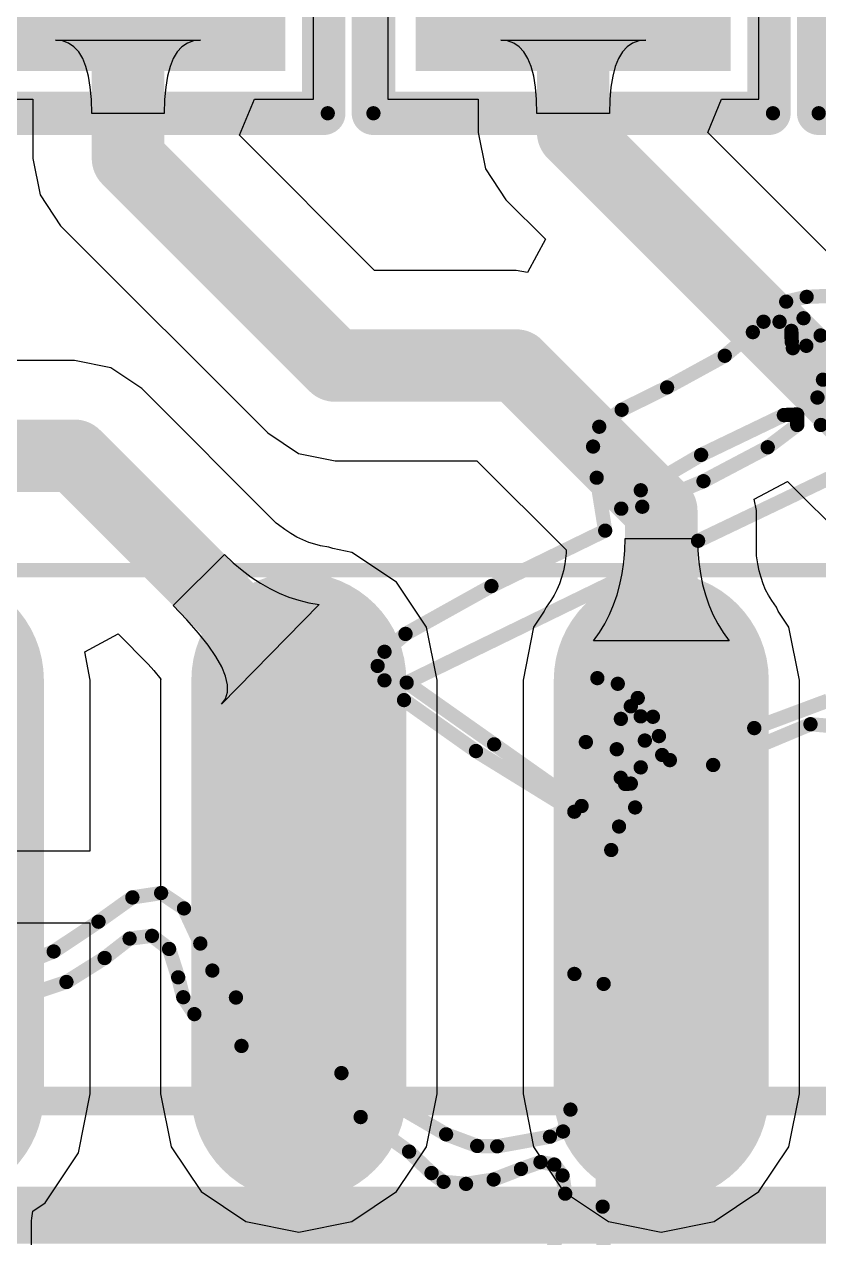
# Model space of a CAD drawing. Header units: inches. Extents: x 1.37 to 4.6, y 1.74 to 5.29.
# Drawn here: x 2.5097 to 2.6193, y 2.9921 to 3.1595 of the extents above; entities that cross this region are included whole.
import ezdxf

# ---------------------------------------------------------------- set-up
doc = ezdxf.new("R2010")
doc.units = ezdxf.units.IN
doc.header["$MEASUREMENT"] = 0
for name, color, linetype in [('BottomOverlay', 54, 'Continuous'), ('Mechanical13', 56, 'Continuous'), ('Mechanical15', 56, 'Continuous'), ('TopLayer', 1, 'Continuous'), ('TopOverlay', 2, 'Continuous'), ('TopPaste', 8, 'Continuous'), ('TopSolder', 216, 'Continuous')]:
    doc.layers.add(name, color=color, linetype=linetype)

# ---------------------------------------------------------------- blocks, each defined once
blk = doc.blocks.new('SOP_16_18')
at = {"layer": 'TopLayer'}
h = blk.add_hatch(color=1, dxfattribs=at)
edge = h.paths.add_edge_path()
edge.add_arc((-0.07776, -0.075), 0.01083, 270, 450)
edge.add_line((-0.07776, -0.06417), (-0.13484, -0.06417))
edge.add_arc((-0.13484, -0.075), 0.01083, 90, 270)
edge.add_line((-0.13484, -0.08583), (-0.07776, -0.08583))
h = blk.add_hatch(color=1, dxfattribs=at)
edge = h.paths.add_edge_path()
edge.add_arc((-0.07776, -0.125), 0.01083, 270, 450)
edge.add_line((-0.07776, -0.11417), (-0.13484, -0.11417))
edge.add_arc((-0.13484, -0.125), 0.01083, 90, 270)
edge.add_line((-0.13484, -0.13583), (-0.07776, -0.13583))
at = {"layer": 'TopPaste'}
h = blk.add_hatch(color=8, dxfattribs=at)
edge = h.paths.add_edge_path()
edge.add_arc((-0.07776, -0.075), 0.01083, 270, 450)
edge.add_line((-0.07776, -0.06417), (-0.13484, -0.06417))
edge.add_arc((-0.13484, -0.075), 0.01083, 90, 270)
edge.add_line((-0.13484, -0.08583), (-0.07776, -0.08583))
h = blk.add_hatch(color=8, dxfattribs=at)
edge = h.paths.add_edge_path()
edge.add_arc((-0.07776, -0.125), 0.01083, 270, 450)
edge.add_line((-0.07776, -0.11417), (-0.13484, -0.11417))
edge.add_arc((-0.13484, -0.125), 0.01083, 90, 270)
edge.add_line((-0.13484, -0.13583), (-0.07776, -0.13583))
at = {"layer": 'TopSolder'}
h = blk.add_hatch(color=216, dxfattribs=at)
edge = h.paths.add_edge_path()
edge.add_arc((-0.07776, -0.075), 0.01483, 270, 450)
edge.add_line((-0.07776, -0.06017), (-0.13484, -0.06017))
edge.add_arc((-0.13484, -0.075), 0.01483, 90, 270)
edge.add_line((-0.13484, -0.08983), (-0.07776, -0.08983))
h = blk.add_hatch(color=216, dxfattribs=at)
edge = h.paths.add_edge_path()
edge.add_arc((-0.07776, -0.125), 0.01483, 270, 450)
edge.add_line((-0.07776, -0.11017), (-0.13484, -0.11017))
edge.add_arc((-0.13484, -0.125), 0.01483, 90, 270)
edge.add_line((-0.13484, -0.13983), (-0.07776, -0.13983))
h = blk.add_hatch(color=216, dxfattribs=at)
edge = h.paths.add_edge_path()
edge.add_arc((-0.07776, -0.175), 0.01483, 270, 450)
edge.add_line((-0.07776, -0.16017), (-0.13484, -0.16017))
edge.add_arc((-0.13484, -0.175), 0.01483, 90, 270)
edge.add_line((-0.13484, -0.18983), (-0.07776, -0.18983))
at = {"layer": 'Mechanical13', "const_width": 0.00394}
blk.add_lwpolyline([(-0.07677, -0.19488), (-0.07677, 0.19488)], dxfattribs=at)
at = {"layer": 'Mechanical15', "const_width": 0.00197}
blk.add_lwpolyline([(-0.15, -0.20472), (-0.15, 0.20472)], dxfattribs=at)
at = {"layer": 'TopOverlay', "const_width": 0.00787}
blk.add_lwpolyline([(-0.06102, -0.19488), (-0.06102, 0.19488)], dxfattribs=at)
blk = doc.blocks.new('_________0603_57')
at = {"layer": 'TopLayer'}
for points in [[(-0.03937, -0.01772), (-0.03937, 0.01772), (-0.01772, 0.01772), (-0.01772, -0.01772)], [(0.01772, -0.01772), (0.01772, 0.01772), (0.03937, 0.01772), (0.03937, -0.01772)]]:
    blk.add_hatch(color=1, dxfattribs=at).paths.add_polyline_path(points)
at = {"layer": 'TopPaste'}
for points in [[(-0.03937, -0.01772), (-0.03937, 0.01772), (-0.01772, 0.01772), (-0.01772, -0.01772)], [(0.01772, -0.01772), (0.01772, 0.01772), (0.03937, 0.01772), (0.03937, -0.01772)]]:
    blk.add_hatch(color=8, dxfattribs=at).paths.add_polyline_path(points)
at = {"layer": 'TopSolder'}
for points in [[(-0.04337, -0.02172), (-0.04337, 0.02172), (-0.01372, 0.02172), (-0.01372, -0.02172)], [(0.01372, -0.02172), (0.01372, 0.02172), (0.04337, 0.02172), (0.04337, -0.02172)]]:
    blk.add_hatch(color=216, dxfattribs=at).paths.add_polyline_path(points)
at = {"layer": 'Mechanical13', "const_width": 0.00394}
for points in [[(-0.0315, 0.01772), (-0.0315, -0.01772)], [(-0.0315, 0.01772), (0.0315, 0.01772)], [(0.0315, 0.01772), (0.0315, -0.01772)], [(-0.0315, -0.01772), (0.0315, -0.01772)]]:
    blk.add_lwpolyline(points, dxfattribs=at)
at = {"layer": 'Mechanical13', "const_width": 0.00197}
for points in [[(-0.03248, 0.01772, 1), (-0.03051, 0.01772, 1)], [(-0.03248, 0.01772, 1), (-0.03051, 0.01772, 1)], [(0.03051, 0.01772, 1), (0.03248, 0.01772, 1)], [(0.03051, 0.01772, 1), (0.03248, 0.01772, 1)], [(-0.03248, -0.01772, 1), (-0.03051, -0.01772, 1)], [(-0.03248, -0.01772, 1), (-0.03051, -0.01772, 1)], [(0.03051, -0.01772, 1), (0.03248, -0.01772, 1)], [(0.03051, -0.01772, 1), (0.03248, -0.01772, 1)]]:
    blk.add_lwpolyline(points, format="xyb", close=True, dxfattribs=at)
at = {"layer": 'Mechanical15'}
for points, const_width in [([(-0.04921, 0.02756), (-0.04921, -0.02756)], 0.00197), ([(-0.04921, 0.02756), (0.04921, 0.02756)], 0.00197), ([(0.04921, 0.02756), (0.04921, -0.02756)], 0.00197), ([(0, 0.01772), (0, -0.01772)], 0.00394), ([(-0.01772, 0), (0.01772, 0)], 0.00394), ([(-0.04921, -0.02756), (0.04921, -0.02756)], 0.00197)]:
    blk.add_lwpolyline(points, dxfattribs=dict(at, const_width=const_width))
for points, const_width in [([(-0.0497, 0.02756, 1), (-0.04872, 0.02756, 1)], 0.000984), ([(-0.0497, 0.02756, 1), (-0.04872, 0.02756, 1)], 0.000984), ([(0.04872, 0.02756, 1), (0.0497, 0.02756, 1)], 0.000984), ([(0.04872, 0.02756, 1), (0.0497, 0.02756, 1)], 0.000984), ([(-0.00098, 0.01772, 1), (0.00098, 0.01772, 1)], 0.00197), ([(-0.0187, 0, 1), (-0.01673, 0, 1)], 0.00197), ([(0.01673, 0, 1), (0.0187, 0, 1)], 0.00197), ([(-0.00098, -0.01772, 1), (0.00098, -0.01772, 1)], 0.00197), ([(-0.0497, -0.02756, 1), (-0.04872, -0.02756, 1)], 0.000984), ([(-0.0497, -0.02756, 1), (-0.04872, -0.02756, 1)], 0.000984), ([(0.04872, -0.02756, 1), (0.0497, -0.02756, 1)], 0.000984), ([(0.04872, -0.02756, 1), (0.0497, -0.02756, 1)], 0.000984)]:
    blk.add_lwpolyline(points, format="xyb", close=True, dxfattribs=dict(at, const_width=const_width))
at = {"layer": 'TopOverlay', "const_width": 0.006}
for points in [[(-0.04921, 0.02756), (-0.04921, -0.027)], [(-0.04921, 0.02756), (0.049, 0.02756)], [(0.049, 0.02756), (0.049, -0.027)], [(-0.04921, -0.027), (0.049, -0.027)]]:
    blk.add_lwpolyline(points, dxfattribs=at)
at = {"layer": 'TopOverlay', "const_width": 0.003}
for points in [[(-0.05071, 0.02756, 1), (-0.04771, 0.02756, 1)], [(-0.05071, 0.02756, 1), (-0.04771, 0.02756, 1)], [(0.0475, 0.02756, 1), (0.0505, 0.02756, 1)], [(0.0475, 0.02756, 1), (0.0505, 0.02756, 1)], [(-0.05071, -0.027, 1), (-0.04771, -0.027, 1)], [(-0.05071, -0.027, 1), (-0.04771, -0.027, 1)], [(0.0475, -0.027, 1), (0.0505, -0.027, 1)], [(0.0475, -0.027, 1), (0.0505, -0.027, 1)]]:
    blk.add_lwpolyline(points, format="xyb", close=True, dxfattribs=at)
blk = doc.blocks.new('_________0603_59')
at = {"layer": 'TopLayer'}
for points in [[(-0.03937, -0.01772), (-0.03937, 0.01772), (-0.01772, 0.01772), (-0.01772, -0.01772)], [(0.01772, -0.01772), (0.01772, 0.01772), (0.03937, 0.01772), (0.03937, -0.01772)]]:
    blk.add_hatch(color=1, dxfattribs=at).paths.add_polyline_path(points)
at = {"layer": 'TopPaste'}
for points in [[(-0.03937, -0.01772), (-0.03937, 0.01772), (-0.01772, 0.01772), (-0.01772, -0.01772)], [(0.01772, -0.01772), (0.01772, 0.01772), (0.03937, 0.01772), (0.03937, -0.01772)]]:
    blk.add_hatch(color=8, dxfattribs=at).paths.add_polyline_path(points)
at = {"layer": 'TopSolder'}
for points in [[(-0.04337, -0.02172), (-0.04337, 0.02172), (-0.01372, 0.02172), (-0.01372, -0.02172)], [(0.01372, -0.02172), (0.01372, 0.02172), (0.04337, 0.02172), (0.04337, -0.02172)]]:
    blk.add_hatch(color=216, dxfattribs=at).paths.add_polyline_path(points)
at = {"layer": 'Mechanical13', "const_width": 0.00394}
for points in [[(-0.0315, 0.01772), (-0.0315, -0.01772)], [(-0.0315, 0.01772), (0.0315, 0.01772)], [(0.0315, 0.01772), (0.0315, -0.01772)], [(-0.0315, -0.01772), (0.0315, -0.01772)]]:
    blk.add_lwpolyline(points, dxfattribs=at)
at = {"layer": 'Mechanical13', "const_width": 0.00197}
for points in [[(-0.03248, 0.01772, 1), (-0.03051, 0.01772, 1)], [(-0.03248, 0.01772, 1), (-0.03051, 0.01772, 1)], [(0.03051, 0.01772, 1), (0.03248, 0.01772, 1)], [(0.03051, 0.01772, 1), (0.03248, 0.01772, 1)], [(-0.03248, -0.01772, 1), (-0.03051, -0.01772, 1)], [(-0.03248, -0.01772, 1), (-0.03051, -0.01772, 1)], [(0.03051, -0.01772, 1), (0.03248, -0.01772, 1)], [(0.03051, -0.01772, 1), (0.03248, -0.01772, 1)]]:
    blk.add_lwpolyline(points, format="xyb", close=True, dxfattribs=at)
at = {"layer": 'Mechanical15'}
for points, const_width in [([(-0.04921, 0.02756), (-0.04921, -0.02756)], 0.00197), ([(-0.04921, 0.02756), (0.04921, 0.02756)], 0.00197), ([(0.04921, 0.02756), (0.04921, -0.02756)], 0.00197), ([(0, 0.01772), (0, -0.01772)], 0.00394), ([(-0.01772, 0), (0.01772, 0)], 0.00394), ([(-0.04921, -0.02756), (0.04921, -0.02756)], 0.00197)]:
    blk.add_lwpolyline(points, dxfattribs=dict(at, const_width=const_width))
for points, const_width in [([(-0.0497, 0.02756, 1), (-0.04872, 0.02756, 1)], 0.000984), ([(-0.0497, 0.02756, 1), (-0.04872, 0.02756, 1)], 0.000984), ([(0.04872, 0.02756, 1), (0.0497, 0.02756, 1)], 0.000984), ([(0.04872, 0.02756, 1), (0.0497, 0.02756, 1)], 0.000984), ([(-0.00098, 0.01772, 1), (0.00098, 0.01772, 1)], 0.00197), ([(-0.0187, 0, 1), (-0.01673, 0, 1)], 0.00197), ([(0.01673, 0, 1), (0.0187, 0, 1)], 0.00197), ([(-0.00098, -0.01772, 1), (0.00098, -0.01772, 1)], 0.00197), ([(-0.0497, -0.02756, 1), (-0.04872, -0.02756, 1)], 0.000984), ([(-0.0497, -0.02756, 1), (-0.04872, -0.02756, 1)], 0.000984), ([(0.04872, -0.02756, 1), (0.0497, -0.02756, 1)], 0.000984), ([(0.04872, -0.02756, 1), (0.0497, -0.02756, 1)], 0.000984)]:
    blk.add_lwpolyline(points, format="xyb", close=True, dxfattribs=dict(at, const_width=const_width))
at = {"layer": 'TopOverlay', "const_width": 0.006}
for points in [[(-0.04921, 0.02756), (-0.04921, -0.027)], [(-0.04921, 0.02756), (0.049, 0.02756)], [(0.049, 0.02756), (0.049, -0.027)], [(-0.04921, -0.027), (0.049, -0.027)]]:
    blk.add_lwpolyline(points, dxfattribs=at)
at = {"layer": 'TopOverlay', "const_width": 0.003}
for points in [[(-0.05071, 0.02756, 1), (-0.04771, 0.02756, 1)], [(-0.05071, 0.02756, 1), (-0.04771, 0.02756, 1)], [(0.0475, 0.02756, 1), (0.0505, 0.02756, 1)], [(0.0475, 0.02756, 1), (0.0505, 0.02756, 1)], [(-0.05071, -0.027, 1), (-0.04771, -0.027, 1)], [(-0.05071, -0.027, 1), (-0.04771, -0.027, 1)], [(0.0475, -0.027, 1), (0.0505, -0.027, 1)], [(0.0475, -0.027, 1), (0.0505, -0.027, 1)]]:
    blk.add_lwpolyline(points, format="xyb", close=True, dxfattribs=at)
blk = doc.blocks.new('_________0603_61')
at = {"layer": 'TopLayer'}
for points in [[(-0.03937, -0.01772), (-0.03937, 0.01772), (-0.01772, 0.01772), (-0.01772, -0.01772)], [(0.01772, -0.01772), (0.01772, 0.01772), (0.03937, 0.01772), (0.03937, -0.01772)]]:
    blk.add_hatch(color=1, dxfattribs=at).paths.add_polyline_path(points)
at = {"layer": 'TopPaste'}
for points in [[(-0.03937, -0.01772), (-0.03937, 0.01772), (-0.01772, 0.01772), (-0.01772, -0.01772)], [(0.01772, -0.01772), (0.01772, 0.01772), (0.03937, 0.01772), (0.03937, -0.01772)]]:
    blk.add_hatch(color=8, dxfattribs=at).paths.add_polyline_path(points)
at = {"layer": 'TopSolder'}
for points in [[(-0.04337, -0.02172), (-0.04337, 0.02172), (-0.01372, 0.02172), (-0.01372, -0.02172)], [(0.01372, -0.02172), (0.01372, 0.02172), (0.04337, 0.02172), (0.04337, -0.02172)]]:
    blk.add_hatch(color=216, dxfattribs=at).paths.add_polyline_path(points)
at = {"layer": 'Mechanical13', "const_width": 0.00394}
for points in [[(-0.0315, 0.01772), (-0.0315, -0.01772)], [(-0.0315, 0.01772), (0.0315, 0.01772)], [(0.0315, 0.01772), (0.0315, -0.01772)], [(-0.0315, -0.01772), (0.0315, -0.01772)]]:
    blk.add_lwpolyline(points, dxfattribs=at)
at = {"layer": 'Mechanical13', "const_width": 0.00197}
for points in [[(-0.03248, 0.01772, 1), (-0.03051, 0.01772, 1)], [(-0.03248, 0.01772, 1), (-0.03051, 0.01772, 1)], [(0.03051, 0.01772, 1), (0.03248, 0.01772, 1)], [(0.03051, 0.01772, 1), (0.03248, 0.01772, 1)], [(-0.03248, -0.01772, 1), (-0.03051, -0.01772, 1)], [(-0.03248, -0.01772, 1), (-0.03051, -0.01772, 1)], [(0.03051, -0.01772, 1), (0.03248, -0.01772, 1)], [(0.03051, -0.01772, 1), (0.03248, -0.01772, 1)]]:
    blk.add_lwpolyline(points, format="xyb", close=True, dxfattribs=at)
at = {"layer": 'Mechanical15'}
for points, const_width in [([(-0.04921, 0.02756), (-0.04921, -0.02756)], 0.00197), ([(-0.04921, 0.02756), (0.04921, 0.02756)], 0.00197), ([(0.04921, 0.02756), (0.04921, -0.02756)], 0.00197), ([(0, 0.01772), (0, -0.01772)], 0.00394), ([(-0.01772, 0), (0.01772, 0)], 0.00394), ([(-0.04921, -0.02756), (0.04921, -0.02756)], 0.00197)]:
    blk.add_lwpolyline(points, dxfattribs=dict(at, const_width=const_width))
for points, const_width in [([(-0.0497, 0.02756, 1), (-0.04872, 0.02756, 1)], 0.000984), ([(-0.0497, 0.02756, 1), (-0.04872, 0.02756, 1)], 0.000984), ([(0.04872, 0.02756, 1), (0.0497, 0.02756, 1)], 0.000984), ([(0.04872, 0.02756, 1), (0.0497, 0.02756, 1)], 0.000984), ([(-0.00098, 0.01772, 1), (0.00098, 0.01772, 1)], 0.00197), ([(-0.0187, 0, 1), (-0.01673, 0, 1)], 0.00197), ([(0.01673, 0, 1), (0.0187, 0, 1)], 0.00197), ([(-0.00098, -0.01772, 1), (0.00098, -0.01772, 1)], 0.00197), ([(-0.0497, -0.02756, 1), (-0.04872, -0.02756, 1)], 0.000984), ([(-0.0497, -0.02756, 1), (-0.04872, -0.02756, 1)], 0.000984), ([(0.04872, -0.02756, 1), (0.0497, -0.02756, 1)], 0.000984), ([(0.04872, -0.02756, 1), (0.0497, -0.02756, 1)], 0.000984)]:
    blk.add_lwpolyline(points, format="xyb", close=True, dxfattribs=dict(at, const_width=const_width))
at = {"layer": 'TopOverlay', "const_width": 0.006}
for points in [[(-0.04921, 0.02756), (-0.04921, -0.027)], [(-0.04921, 0.02756), (0.049, 0.02756)], [(0.049, 0.02756), (0.049, -0.027)], [(-0.04921, -0.027), (0.049, -0.027)]]:
    blk.add_lwpolyline(points, dxfattribs=at)
at = {"layer": 'TopOverlay', "const_width": 0.003}
for points in [[(-0.05071, 0.02756, 1), (-0.04771, 0.02756, 1)], [(-0.05071, 0.02756, 1), (-0.04771, 0.02756, 1)], [(0.0475, 0.02756, 1), (0.0505, 0.02756, 1)], [(0.0475, 0.02756, 1), (0.0505, 0.02756, 1)], [(-0.05071, -0.027, 1), (-0.04771, -0.027, 1)], [(-0.05071, -0.027, 1), (-0.04771, -0.027, 1)], [(0.0475, -0.027, 1), (0.0505, -0.027, 1)], [(0.0475, -0.027, 1), (0.0505, -0.027, 1)]]:
    blk.add_lwpolyline(points, format="xyb", close=True, dxfattribs=at)

msp = doc.modelspace()

# ---------------------------------------------------------------- linework, layer by layer
at = {"layer": 'BottomOverlay', "const_width": 0.00197}
for points in [[(2.61479, 3.12126), (2.61761, 3.12192)], [(2.61479, 3.12126), (2.61718, 3.11897)], [(2.61761, 3.12192), (2.62488, 3.12223)], [(2.61019, 3.11705), (2.61166, 3.11849)], [(2.61166, 3.11849), (2.61388, 3.11848)], [(2.61388, 3.11848), (2.6155, 3.11723)], [(2.61718, 3.11897), (2.61954, 3.11659)], [(2.60632, 3.11379), (2.61019, 3.11705)], [(2.6155, 3.11723), (2.61556, 3.11571)], [(2.61756, 3.11517), (2.61954, 3.11659)], [(2.61556, 3.11571), (2.61571, 3.11484)], [(2.61571, 3.11484), (2.61756, 3.11517)], [(2.59836, 3.10943), (2.60632, 3.11379)], [(2.5921, 3.10634), (2.59836, 3.10943)], [(2.6191, 3.10803), (2.61986, 3.11049)], [(2.61986, 3.11049), (2.62172, 3.10988)], [(2.6191, 3.10803), (2.61958, 3.10425)], [(2.589, 3.104), (2.5921, 3.10634)], [(2.61958, 3.10425), (2.62579, 3.1068)], [(2.60264, 3.08827), (2.63647, 3.10443)], [(2.60306, 3.10012), (2.61448, 3.10561)], [(2.61448, 3.10561), (2.61631, 3.10569)], [(2.61631, 3.10569), (2.61631, 3.10425)], [(2.58815, 3.10127), (2.589, 3.104)], [(2.61225, 3.10117), (2.61631, 3.10425)], [(2.58815, 3.10127), (2.58865, 3.09697)], [(2.60338, 3.09649), (2.61225, 3.10117)], [(2.59473, 3.09524), (2.60306, 3.10012)], [(2.58865, 3.09697), (2.58982, 3.08967)], [(2.59493, 3.09297), (2.60338, 3.09649)], [(2.59204, 3.0927), (2.59473, 3.09524)], [(2.59204, 3.0927), (2.59493, 3.09297)], [(2.57412, 3.08202), (2.58982, 3.08967)], [(2.56244, 3.0687), (2.60264, 3.08827)], [(2.56228, 3.07542), (2.57412, 3.08202)], [(2.55938, 3.07296), (2.56228, 3.07542)], [(2.55843, 3.071), (2.55938, 3.07296)], [(2.55843, 3.071), (2.55937, 3.06901)], [(2.58716, 3.0605), (2.58874, 3.06932)], [(2.58874, 3.06932), (2.59156, 3.06854)], [(2.55937, 3.06901), (2.56207, 3.06629)], [(2.56244, 3.0687), (2.5745, 3.06019)], [(2.59156, 3.06854), (2.59432, 3.06658)], [(2.56207, 3.06629), (2.57199, 3.05926)], [(2.59432, 3.06658), (2.59641, 3.06399)], [(2.61039, 3.06243), (2.62052, 3.06621)], [(2.59198, 3.0637), (2.59335, 3.06544)], [(2.59335, 3.06544), (2.59472, 3.06405)], [(2.59141, 3.05951), (2.59198, 3.0637)], [(2.59472, 3.06405), (2.59529, 3.06071)], [(2.59641, 3.06399), (2.59723, 3.06133)], [(2.60472, 3.05734), (2.61814, 3.06296)], [(2.61814, 3.06296), (2.62039, 3.06277)], [(2.59723, 3.06133), (2.59768, 3.05872)], [(2.59874, 3.05801), (2.61039, 3.06243)], [(2.57199, 3.05926), (2.58556, 3.05089)], [(2.5745, 3.06019), (2.58656, 3.05168)], [(2.58656, 3.05168), (2.58716, 3.0605)], [(2.59141, 3.05951), (2.59196, 3.05558)], [(2.59472, 3.05701), (2.59529, 3.06071)], [(2.59768, 3.05872), (2.59874, 3.05801)], [(2.59335, 3.05477), (2.59472, 3.05701)], [(2.59395, 3.05148), (2.60472, 3.05734)], [(2.59196, 3.05558), (2.59257, 3.05473)], [(2.59257, 3.05473), (2.59335, 3.05477)], [(2.58556, 3.05089), (2.58558, 3.02851)], [(2.59173, 3.04885), (2.59395, 3.05148)], [(2.59065, 3.04561), (2.59173, 3.04885)], [(2.58961, 3.02713), (2.59065, 3.04561)], [(2.5246, 3.03907), (2.52856, 3.03967)], [(2.52856, 3.03967), (2.53171, 3.03755)], [(2.51992, 3.03572), (2.5246, 3.03907)], [(2.53171, 3.03755), (2.53396, 3.03271)], [(2.51374, 3.03161), (2.51992, 3.03572)], [(2.52077, 3.03071), (2.52421, 3.03339)], [(2.52421, 3.03339), (2.5273, 3.03377)], [(2.5273, 3.03377), (2.52966, 3.03196)], [(2.53396, 3.03271), (2.53563, 3.02898)], [(2.50611, 3.02856), (2.51374, 3.03161)], [(2.52966, 3.03196), (2.53091, 3.02805)], [(2.5155, 3.0274), (2.52077, 3.03071)], [(2.50769, 3.02482), (2.5155, 3.0274)], [(2.53091, 3.02805), (2.53161, 3.0253)], [(2.53563, 3.02898), (2.53889, 3.02526)], [(2.58503, 3.0098), (2.58558, 3.02851)], [(2.58947, 2.99641), (2.58961, 3.02713)], [(2.53161, 3.0253), (2.53315, 3.02297)], [(2.53889, 3.02526), (2.55344, 3.01483)], [(2.53315, 3.02297), (2.53964, 3.01858)], [(2.53964, 3.01858), (2.55608, 3.00877)], [(2.55344, 3.01483), (2.56788, 3.00638)], [(2.58401, 3.00678), (2.58503, 3.0098)], [(2.55608, 3.00877), (2.56276, 3.004)], [(2.56788, 3.00638), (2.57217, 3.00478)], [(2.57492, 3.00473), (2.5822, 3.00606)], [(2.5822, 3.00606), (2.58401, 3.00678)], [(2.56276, 3.004), (2.56587, 3.00104)], [(2.57217, 3.00478), (2.57492, 3.00473)], [(2.57821, 3.00161), (2.58089, 3.00256)], [(2.58089, 3.00256), (2.58281, 3.00221)], [(2.56587, 3.00104), (2.56753, 2.99983)], [(2.57443, 3.00015), (2.57821, 3.00161)], [(2.58281, 3.00221), (2.58394, 3.00071)], [(2.58394, 3.00071), (2.58431, 2.9982)], [(2.56753, 2.99983), (2.57063, 2.99955)], [(2.57063, 2.99955), (2.57443, 3.00015)], [(2.58272, 2.99074), (2.58431, 2.9982)], [(2.58947, 2.99641), (2.59011, 2.9676)]]:
    msp.add_lwpolyline(points, dxfattribs=at)
at = {"layer": 'BottomOverlay', "const_width": 0.000984}
for points in [[(2.6143, 3.12126, 1), (2.61528, 3.12126, 1)], [(2.6143, 3.12126, 1), (2.61528, 3.12126, 1)], [(2.61712, 3.12192, 1), (2.6181, 3.12192, 1)], [(2.61712, 3.12192, 1), (2.6181, 3.12192, 1)], [(2.61117, 3.11849, 1), (2.61216, 3.11849, 1)], [(2.61117, 3.11849, 1), (2.61216, 3.11849, 1)], [(2.61338, 3.11848, 1), (2.61437, 3.11848, 1)], [(2.61338, 3.11848, 1), (2.61437, 3.11848, 1)], [(2.61669, 3.11897, 1), (2.61767, 3.11897, 1)], [(2.61669, 3.11897, 1), (2.61767, 3.11897, 1)], [(2.6097, 3.11705, 1), (2.61068, 3.11705, 1)], [(2.6097, 3.11705, 1), (2.61068, 3.11705, 1)], [(2.61501, 3.11723, 1), (2.61599, 3.11723, 1)], [(2.61501, 3.11723, 1), (2.61599, 3.11723, 1)], [(2.61905, 3.11659, 1), (2.62003, 3.11659, 1)], [(2.61905, 3.11659, 1), (2.62003, 3.11659, 1)], [(2.61506, 3.11571, 1), (2.61605, 3.11571, 1)], [(2.61506, 3.11571, 1), (2.61605, 3.11571, 1)], [(2.61522, 3.11484, 1), (2.6162, 3.11484, 1)], [(2.61522, 3.11484, 1), (2.6162, 3.11484, 1)], [(2.61707, 3.11517, 1), (2.61806, 3.11517, 1)], [(2.61707, 3.11517, 1), (2.61806, 3.11517, 1)], [(2.60583, 3.11379, 1), (2.60681, 3.11379, 1)], [(2.60583, 3.11379, 1), (2.60681, 3.11379, 1)], [(2.59787, 3.10943, 1), (2.59885, 3.10943, 1)], [(2.59787, 3.10943, 1), (2.59885, 3.10943, 1)], [(2.61937, 3.11049, 1), (2.62035, 3.11049, 1)], [(2.61937, 3.11049, 1), (2.62035, 3.11049, 1)], [(2.61861, 3.10803, 1), (2.6196, 3.10803, 1)], [(2.61861, 3.10803, 1), (2.6196, 3.10803, 1)], [(2.59161, 3.10634, 1), (2.59259, 3.10634, 1)], [(2.59161, 3.10634, 1), (2.59259, 3.10634, 1)], [(2.61398, 3.10561, 1), (2.61497, 3.10561, 1)], [(2.61398, 3.10561, 1), (2.61497, 3.10561, 1)], [(2.61582, 3.10569, 1), (2.6168, 3.10569, 1)], [(2.61582, 3.10569, 1), (2.6168, 3.10569, 1)], [(2.58851, 3.104, 1), (2.58949, 3.104, 1)], [(2.58851, 3.104, 1), (2.58949, 3.104, 1)], [(2.61582, 3.10425, 1), (2.61681, 3.10425, 1)], [(2.61582, 3.10425, 1), (2.61681, 3.10425, 1)], [(2.61909, 3.10425, 1), (2.62007, 3.10425, 1)], [(2.61909, 3.10425, 1), (2.62007, 3.10425, 1)], [(2.58766, 3.10127, 1), (2.58864, 3.10127, 1)], [(2.58766, 3.10127, 1), (2.58864, 3.10127, 1)], [(2.61175, 3.10117, 1), (2.61274, 3.10117, 1)], [(2.61175, 3.10117, 1), (2.61274, 3.10117, 1)], [(2.60256, 3.10012, 1), (2.60355, 3.10012, 1)], [(2.60256, 3.10012, 1), (2.60355, 3.10012, 1)], [(2.58816, 3.09697, 1), (2.58914, 3.09697, 1)], [(2.58816, 3.09697, 1), (2.58914, 3.09697, 1)], [(2.60289, 3.09649, 1), (2.60387, 3.09649, 1)], [(2.60289, 3.09649, 1), (2.60387, 3.09649, 1)], [(2.59424, 3.09524, 1), (2.59522, 3.09524, 1)], [(2.59424, 3.09524, 1), (2.59522, 3.09524, 1)], [(2.59154, 3.0927, 1), (2.59253, 3.0927, 1)], [(2.59154, 3.0927, 1), (2.59253, 3.0927, 1)], [(2.59444, 3.09297, 1), (2.59543, 3.09297, 1)], [(2.59444, 3.09297, 1), (2.59543, 3.09297, 1)], [(2.58933, 3.08967, 1), (2.59031, 3.08967, 1)], [(2.58933, 3.08967, 1), (2.59031, 3.08967, 1)], [(2.60214, 3.08827, 1), (2.60313, 3.08827, 1)], [(2.60214, 3.08827, 1), (2.60313, 3.08827, 1)], [(2.57363, 3.08202, 1), (2.57462, 3.08202, 1)], [(2.57363, 3.08202, 1), (2.57462, 3.08202, 1)], [(2.56178, 3.07542, 1), (2.56277, 3.07542, 1)], [(2.56178, 3.07542, 1), (2.56277, 3.07542, 1)], [(2.55889, 3.07296, 1), (2.55987, 3.07296, 1)], [(2.55889, 3.07296, 1), (2.55987, 3.07296, 1)], [(2.55794, 3.071, 1), (2.55892, 3.071, 1)], [(2.55794, 3.071, 1), (2.55892, 3.071, 1)], [(2.58825, 3.06932, 1), (2.58923, 3.06932, 1)], [(2.58825, 3.06932, 1), (2.58923, 3.06932, 1)], [(2.55888, 3.06901, 1), (2.55986, 3.06901, 1)], [(2.55888, 3.06901, 1), (2.55986, 3.06901, 1)], [(2.56195, 3.0687, 1), (2.56293, 3.0687, 1)], [(2.56195, 3.0687, 1), (2.56293, 3.0687, 1)], [(2.59107, 3.06854, 1), (2.59205, 3.06854, 1)], [(2.59107, 3.06854, 1), (2.59205, 3.06854, 1)], [(2.56158, 3.06629, 1), (2.56256, 3.06629, 1)], [(2.56158, 3.06629, 1), (2.56256, 3.06629, 1)], [(2.59382, 3.06658, 1), (2.59481, 3.06658, 1)], [(2.59382, 3.06658, 1), (2.59481, 3.06658, 1)], [(2.59286, 3.06544, 1), (2.59385, 3.06544, 1)], [(2.59286, 3.06544, 1), (2.59385, 3.06544, 1)], [(2.59149, 3.0637, 1), (2.59248, 3.0637, 1)], [(2.59149, 3.0637, 1), (2.59248, 3.0637, 1)], [(2.59423, 3.06405, 1), (2.59522, 3.06405, 1)], [(2.59423, 3.06405, 1), (2.59522, 3.06405, 1)], [(2.59591, 3.06399, 1), (2.5969, 3.06399, 1)], [(2.59591, 3.06399, 1), (2.5969, 3.06399, 1)], [(2.61765, 3.06296, 1), (2.61864, 3.06296, 1)], [(2.61765, 3.06296, 1), (2.61864, 3.06296, 1)], [(2.59674, 3.06133, 1), (2.59773, 3.06133, 1)], [(2.59674, 3.06133, 1), (2.59773, 3.06133, 1)], [(2.60989, 3.06243, 1), (2.61088, 3.06243, 1)], [(2.60989, 3.06243, 1), (2.61088, 3.06243, 1)], [(2.5715, 3.05926, 1), (2.57249, 3.05926, 1)], [(2.5715, 3.05926, 1), (2.57249, 3.05926, 1)], [(2.57401, 3.06019, 1), (2.57499, 3.06019, 1)], [(2.57401, 3.06019, 1), (2.57499, 3.06019, 1)], [(2.58666, 3.0605, 1), (2.58765, 3.0605, 1)], [(2.58666, 3.0605, 1), (2.58765, 3.0605, 1)], [(2.59092, 3.05951, 1), (2.59191, 3.05951, 1)], [(2.59092, 3.05951, 1), (2.59191, 3.05951, 1)], [(2.5948, 3.06071, 1), (2.59579, 3.06071, 1)], [(2.5948, 3.06071, 1), (2.59579, 3.06071, 1)], [(2.59719, 3.05872, 1), (2.59817, 3.05872, 1)], [(2.59719, 3.05872, 1), (2.59817, 3.05872, 1)], [(2.59825, 3.05801, 1), (2.59924, 3.05801, 1)], [(2.59825, 3.05801, 1), (2.59924, 3.05801, 1)], [(2.59423, 3.05701, 1), (2.59522, 3.05701, 1)], [(2.59423, 3.05701, 1), (2.59522, 3.05701, 1)], [(2.60422, 3.05734, 1), (2.60521, 3.05734, 1)], [(2.60422, 3.05734, 1), (2.60521, 3.05734, 1)], [(2.59147, 3.05558, 1), (2.59245, 3.05558, 1)], [(2.59147, 3.05558, 1), (2.59245, 3.05558, 1)], [(2.59208, 3.05473, 1), (2.59307, 3.05473, 1)], [(2.59208, 3.05473, 1), (2.59307, 3.05473, 1)], [(2.59286, 3.05477, 1), (2.59385, 3.05477, 1)], [(2.59286, 3.05477, 1), (2.59385, 3.05477, 1)], [(2.58507, 3.05089, 1), (2.58605, 3.05089, 1)], [(2.58507, 3.05089, 1), (2.58605, 3.05089, 1)], [(2.58607, 3.05168, 1), (2.58706, 3.05168, 1)], [(2.58607, 3.05168, 1), (2.58706, 3.05168, 1)], [(2.59346, 3.05148, 1), (2.59444, 3.05148, 1)], [(2.59346, 3.05148, 1), (2.59444, 3.05148, 1)], [(2.59124, 3.04885, 1), (2.59222, 3.04885, 1)], [(2.59124, 3.04885, 1), (2.59222, 3.04885, 1)], [(2.59016, 3.04561, 1), (2.59114, 3.04561, 1)], [(2.59016, 3.04561, 1), (2.59114, 3.04561, 1)], [(2.52807, 3.03967, 1), (2.52905, 3.03967, 1)], [(2.52807, 3.03967, 1), (2.52905, 3.03967, 1)], [(2.5241, 3.03907, 1), (2.52509, 3.03907, 1)], [(2.5241, 3.03907, 1), (2.52509, 3.03907, 1)], [(2.53122, 3.03755, 1), (2.5322, 3.03755, 1)], [(2.53122, 3.03755, 1), (2.5322, 3.03755, 1)], [(2.51942, 3.03572, 1), (2.52041, 3.03572, 1)], [(2.51942, 3.03572, 1), (2.52041, 3.03572, 1)], [(2.52372, 3.03339, 1), (2.5247, 3.03339, 1)], [(2.52372, 3.03339, 1), (2.5247, 3.03339, 1)], [(2.52681, 3.03377, 1), (2.52779, 3.03377, 1)], [(2.52681, 3.03377, 1), (2.52779, 3.03377, 1)], [(2.53347, 3.03271, 1), (2.53446, 3.03271, 1)], [(2.53347, 3.03271, 1), (2.53446, 3.03271, 1)], [(2.51325, 3.03161, 1), (2.51423, 3.03161, 1)], [(2.51325, 3.03161, 1), (2.51423, 3.03161, 1)], [(2.52917, 3.03196, 1), (2.53015, 3.03196, 1)], [(2.52917, 3.03196, 1), (2.53015, 3.03196, 1)], [(2.52027, 3.03071, 1), (2.52126, 3.03071, 1)], [(2.52027, 3.03071, 1), (2.52126, 3.03071, 1)], [(2.515, 3.0274, 1), (2.51599, 3.0274, 1)], [(2.515, 3.0274, 1), (2.51599, 3.0274, 1)], [(2.53042, 3.02805, 1), (2.5314, 3.02805, 1)], [(2.53042, 3.02805, 1), (2.5314, 3.02805, 1)], [(2.53514, 3.02898, 1), (2.53612, 3.02898, 1)], [(2.53514, 3.02898, 1), (2.53612, 3.02898, 1)], [(2.58508, 3.02851, 1), (2.58607, 3.02851, 1)], [(2.58508, 3.02851, 1), (2.58607, 3.02851, 1)], [(2.58912, 3.02713, 1), (2.5901, 3.02713, 1)], [(2.58912, 3.02713, 1), (2.5901, 3.02713, 1)], [(2.53112, 3.0253, 1), (2.5321, 3.0253, 1)], [(2.53112, 3.0253, 1), (2.5321, 3.0253, 1)], [(2.53839, 3.02526, 1), (2.53938, 3.02526, 1)], [(2.53839, 3.02526, 1), (2.53938, 3.02526, 1)], [(2.53266, 3.02297, 1), (2.53364, 3.02297, 1)], [(2.53266, 3.02297, 1), (2.53364, 3.02297, 1)], [(2.53915, 3.01858, 1), (2.54014, 3.01858, 1)], [(2.53915, 3.01858, 1), (2.54014, 3.01858, 1)], [(2.55294, 3.01483, 1), (2.55393, 3.01483, 1)], [(2.55294, 3.01483, 1), (2.55393, 3.01483, 1)], [(2.58454, 3.0098, 1), (2.58552, 3.0098, 1)], [(2.58454, 3.0098, 1), (2.58552, 3.0098, 1)], [(2.55559, 3.00877, 1), (2.55658, 3.00877, 1)], [(2.55559, 3.00877, 1), (2.55658, 3.00877, 1)], [(2.56738, 3.00638, 1), (2.56837, 3.00638, 1)], [(2.56738, 3.00638, 1), (2.56837, 3.00638, 1)], [(2.58171, 3.00606, 1), (2.58269, 3.00606, 1)], [(2.58171, 3.00606, 1), (2.58269, 3.00606, 1)], [(2.58352, 3.00678, 1), (2.5845, 3.00678, 1)], [(2.58352, 3.00678, 1), (2.5845, 3.00678, 1)], [(2.56227, 3.004, 1), (2.56326, 3.004, 1)], [(2.56227, 3.004, 1), (2.56326, 3.004, 1)], [(2.57167, 3.00478, 1), (2.57266, 3.00478, 1)], [(2.57167, 3.00478, 1), (2.57266, 3.00478, 1)], [(2.57443, 3.00473, 1), (2.57541, 3.00473, 1)], [(2.57443, 3.00473, 1), (2.57541, 3.00473, 1)], [(2.5804, 3.00256, 1), (2.58139, 3.00256, 1)], [(2.5804, 3.00256, 1), (2.58139, 3.00256, 1)], [(2.56537, 3.00104, 1), (2.56636, 3.00104, 1)], [(2.56537, 3.00104, 1), (2.56636, 3.00104, 1)], [(2.57771, 3.00161, 1), (2.5787, 3.00161, 1)], [(2.57771, 3.00161, 1), (2.5787, 3.00161, 1)], [(2.58231, 3.00221, 1), (2.5833, 3.00221, 1)], [(2.58231, 3.00221, 1), (2.5833, 3.00221, 1)], [(2.58345, 3.00071, 1), (2.58443, 3.00071, 1)], [(2.58345, 3.00071, 1), (2.58443, 3.00071, 1)], [(2.56704, 2.99983, 1), (2.56802, 2.99983, 1)], [(2.56704, 2.99983, 1), (2.56802, 2.99983, 1)], [(2.57014, 2.99955, 1), (2.57112, 2.99955, 1)], [(2.57014, 2.99955, 1), (2.57112, 2.99955, 1)], [(2.57394, 3.00015, 1), (2.57492, 3.00015, 1)], [(2.57394, 3.00015, 1), (2.57492, 3.00015, 1)], [(2.58381, 2.9982, 1), (2.5848, 2.9982, 1)], [(2.58381, 2.9982, 1), (2.5848, 2.9982, 1)], [(2.58898, 2.99641, 1), (2.58996, 2.99641, 1)], [(2.58898, 2.99641, 1), (2.58996, 2.99641, 1)]]:
    msp.add_lwpolyline(points, format="xyb", close=True, dxfattribs=at)
at = {"layer": 'TopLayer'}
for p, q in [((2.54958, 3.14921), (2.54958, 3.18661)), ((2.55982, 3.18661), (2.55982, 3.14921)), ((2.61101, 3.14921), (2.61101, 3.18661)), ((2.51494, 3.15722), (2.51399, 3.15733)), ((2.51399, 3.15733), (2.53399, 3.15733)), ((2.53399, 3.15733), (2.53304, 3.15722)), ((2.57636, 3.15722), (2.57541, 3.15733)), ((2.57541, 3.15733), (2.59541, 3.15733)), ((2.59541, 3.15733), (2.59446, 3.15722)), ((2.51579, 3.15692), (2.51494, 3.15722)), ((2.51654, 3.15641), (2.51579, 3.15692)), ((2.51719, 3.15571), (2.51654, 3.15641)), ((2.51774, 3.1548), (2.51719, 3.15571)), ((2.53079, 3.15571), (2.53024, 3.1548)), ((2.53144, 3.15641), (2.53079, 3.15571)), ((2.53219, 3.15692), (2.53144, 3.15641)), ((2.53304, 3.15722), (2.53219, 3.15692)), ((2.57721, 3.15692), (2.57636, 3.15722)), ((2.57796, 3.15641), (2.57721, 3.15692)), ((2.57861, 3.15571), (2.57796, 3.15641)), ((2.57916, 3.1548), (2.57861, 3.15571)), ((2.59221, 3.15571), (2.59166, 3.1548)), ((2.59286, 3.15641), (2.59221, 3.15571)), ((2.59361, 3.15692), (2.59286, 3.15641)), ((2.59446, 3.15722), (2.59361, 3.15692)), ((2.51819, 3.15368), (2.51774, 3.1548)), ((2.53024, 3.1548), (2.52979, 3.15368)), ((2.57961, 3.15368), (2.57916, 3.1548)), ((2.59166, 3.1548), (2.59121, 3.15368)), ((2.51854, 3.15237), (2.51819, 3.15368)), ((2.51879, 3.15085), (2.51854, 3.15237)), ((2.52944, 3.15237), (2.52919, 3.15085)), ((2.52979, 3.15368), (2.52944, 3.15237)), ((2.57996, 3.15237), (2.57961, 3.15368)), ((2.58021, 3.15085), (2.57996, 3.15237)), ((2.59086, 3.15237), (2.59061, 3.15085)), ((2.59121, 3.15368), (2.59086, 3.15237)), ((2.51894, 3.14913), (2.51879, 3.15085)), ((2.52919, 3.15085), (2.52904, 3.14913)), ((2.58036, 3.14913), (2.58021, 3.15085)), ((2.59061, 3.15085), (2.59046, 3.14913)), ((2.4984, 3.14921), (2.51086, 3.14921)), ((2.51086, 3.14921), (2.51086, 3.14101)), ((2.51899, 3.14721), (2.51894, 3.14913)), ((2.52904, 3.14913), (2.52899, 3.14721)), ((2.53935, 3.14421), (2.54142, 3.14921)), ((2.54142, 3.14921), (2.54958, 3.14921)), ((2.55982, 3.14921), (2.57229, 3.14921)), ((2.57229, 3.14921), (2.57229, 3.14459)), ((2.58041, 3.14721), (2.58036, 3.14913)), ((2.59046, 3.14913), (2.59041, 3.14721)), ((2.60397, 3.14459), (2.60588, 3.14921)), ((2.60588, 3.14921), (2.61101, 3.14921)), ((2.52899, 3.14721), (2.51899, 3.14721)), ((2.59041, 3.14721), (2.58041, 3.14721)), ((2.55799, 3.12557), (2.53935, 3.14421)), ((2.57229, 3.14459), (2.57329, 3.13956)), ((2.65527, 3.09329), (2.60397, 3.14459)), ((2.51086, 3.14101), (2.51186, 3.13599)), ((2.57329, 3.13956), (2.57613, 3.1353)), ((2.51186, 3.13599), (2.5147, 3.13173)), ((2.57613, 3.1353), (2.58157, 3.12987)), ((2.5147, 3.13173), (2.54328, 3.10316)), ((2.58157, 3.12987), (2.5791, 3.12526)), ((2.57756, 3.12557), (2.55799, 3.12557)), ((2.5791, 3.12526), (2.57756, 3.12557)), ((2.51661, 3.11313), (2.50544, 3.11313)), ((2.52163, 3.11213), (2.51661, 3.11313)), ((2.52589, 3.10928), (2.52163, 3.11213)), ((2.54445, 3.09072), (2.52589, 3.10928)), ((2.54328, 3.10316), (2.54753, 3.10032)), ((2.54753, 3.10032), (2.55256, 3.09932)), ((2.55256, 3.09932), (2.57212, 3.09932)), ((2.57212, 3.09932), (2.58443, 3.08701)), ((2.61038, 3.09399), (2.61498, 3.09645)), ((2.61498, 3.09645), (2.632, 3.07943)), ((2.61068, 3.09244), (2.61038, 3.09399)), ((2.61068, 3.08657), (2.61068, 3.09244)), ((2.54475, 3.09047), (2.54445, 3.09072)), ((2.54561, 3.08982), (2.54475, 3.09047)), ((2.54646, 3.08926), (2.54561, 3.08982)), ((2.5473, 3.08878), (2.54646, 3.08926)), ((2.54812, 3.08838), (2.5473, 3.08878)), ((2.54893, 3.08805), (2.54812, 3.08838)), ((2.54975, 3.08779), (2.54893, 3.08805)), ((2.55057, 3.08759), (2.54975, 3.08779)), ((2.55169, 3.0874), (2.55057, 3.08759)), ((2.55225, 3.08719), (2.55169, 3.0874)), ((2.55485, 3.08667), (2.55225, 3.08719)), ((2.58443, 3.08701), (2.58443, 3.08657)), ((2.59251, 3.08691), (2.59256, 3.08857)), ((2.59256, 3.08857), (2.60256, 3.08857)), ((2.60256, 3.08857), (2.6026, 3.08691)), ((2.53022, 3.07932), (2.53729, 3.08639)), ((2.53729, 3.08639), (2.5385, 3.08525)), ((2.56104, 3.08254), (2.55485, 3.08667)), ((2.5844, 3.08619), (2.58425, 3.08511)), ((2.58443, 3.08657), (2.5844, 3.08619)), ((2.59217, 3.08375), (2.59238, 3.0853)), ((2.59238, 3.0853), (2.59251, 3.08691)), ((2.6026, 3.08691), (2.60273, 3.0853)), ((2.60273, 3.0853), (2.60295, 3.08375)), ((2.61071, 3.08619), (2.61068, 3.08657)), ((2.61087, 3.08511), (2.61071, 3.08619)), ((2.5385, 3.08525), (2.53973, 3.0842)), ((2.53973, 3.0842), (2.54098, 3.08326)), ((2.58405, 3.08412), (2.58379, 3.08319)), ((2.58425, 3.08511), (2.58405, 3.08412)), ((2.59186, 3.08226), (2.59217, 3.08375)), ((2.60295, 3.08375), (2.60325, 3.08226)), ((2.61107, 3.08412), (2.61087, 3.08511)), ((2.61132, 3.08319), (2.61107, 3.08412)), ((2.54098, 3.08326), (2.54225, 3.08242)), ((2.54225, 3.08242), (2.54354, 3.08168)), ((2.56517, 3.07635), (2.56104, 3.08254)), ((2.5835, 3.08232), (2.58315, 3.08152)), ((2.58379, 3.08319), (2.5835, 3.08232)), ((2.59147, 3.08082), (2.59186, 3.08226)), ((2.60325, 3.08226), (2.60365, 3.08082)), ((2.61162, 3.08232), (2.61132, 3.08319)), ((2.61196, 3.08152), (2.61162, 3.08232)), ((2.54354, 3.08168), (2.54486, 3.08104)), ((2.54486, 3.08104), (2.5462, 3.0805)), ((2.5462, 3.0805), (2.54756, 3.08006)), ((2.58276, 3.08075), (2.58232, 3.08003)), ((2.58315, 3.08152), (2.58276, 3.08075)), ((2.59099, 3.07944), (2.59147, 3.08082)), ((2.60365, 3.08082), (2.60412, 3.07944)), ((2.61235, 3.08075), (2.61196, 3.08152)), ((2.61279, 3.08003), (2.61235, 3.08075)), ((2.5321, 3.07737), (2.53022, 3.07932)), ((2.55035, 3.07949), (2.53688, 3.06571)), ((2.54756, 3.08006), (2.54895, 3.07972)), ((2.54895, 3.07972), (2.55035, 3.07949)), ((2.58166, 3.07911), (2.58142, 3.07856)), ((2.58232, 3.08003), (2.58166, 3.07911)), ((2.59043, 3.07811), (2.59099, 3.07944)), ((2.60412, 3.07944), (2.60469, 3.07811)), ((2.61345, 3.07911), (2.61279, 3.08003)), ((2.6137, 3.07856), (2.61345, 3.07911)), ((2.53372, 3.07554), (2.5321, 3.07737)), ((2.58142, 3.07856), (2.57994, 3.07635)), ((2.58977, 3.07683), (2.59043, 3.07811)), ((2.60469, 3.07811), (2.60534, 3.07683)), ((2.61517, 3.07635), (2.6137, 3.07856)), ((2.51802, 3.07296), (2.52262, 3.07543)), ((2.52262, 3.07543), (2.52679, 3.07126)), ((2.53506, 3.07386), (2.53372, 3.07554)), ((2.56662, 3.06905), (2.56517, 3.07635)), ((2.57994, 3.07635), (2.57849, 3.06905)), ((2.58821, 3.07445), (2.58903, 3.07562)), ((2.58903, 3.07562), (2.58977, 3.07683)), ((2.60534, 3.07683), (2.60608, 3.07562)), ((2.60608, 3.07562), (2.60691, 3.07445)), ((2.61662, 3.06905), (2.61517, 3.07635)), ((2.53613, 3.0723), (2.53506, 3.07386)), ((2.60691, 3.07445), (2.58821, 3.07445)), ((2.51879, 3.06905), (2.51802, 3.07296)), ((2.53693, 3.07087), (2.53613, 3.0723)), ((2.52679, 3.07126), (2.52757, 3.07038)), ((2.52757, 3.07038), (2.52852, 3.06919)), ((2.53746, 3.06957), (2.53693, 3.07087)), ((2.51879, 3.04551), (2.51879, 3.06905)), ((2.52852, 3.06919), (2.52849, 3.06905)), ((2.52849, 3.06905), (2.52849, 3.01197)), ((2.53772, 3.06841), (2.53746, 3.06957)), ((2.56662, 3.01197), (2.56662, 3.06905)), ((2.57849, 3.06905), (2.57849, 3.01197)), ((2.61662, 3.01197), (2.61662, 3.06905)), ((2.53743, 3.06648), (2.53771, 3.06738)), ((2.53771, 3.06738), (2.53772, 3.06841)), ((2.53688, 3.06571), (2.53743, 3.06648)), ((2.49756, 3.04551), (2.51879, 3.04551)), ((2.51879, 3.03551), (2.49756, 3.03551)), ((2.51879, 3.01197), (2.51879, 3.03551)), ((2.51718, 3.00384), (2.51879, 3.01197)), ((2.52849, 3.01197), (2.52994, 3.00467)), ((2.56517, 3.00467), (2.56662, 3.01197)), ((2.57849, 3.01197), (2.57994, 3.00467)), ((2.61517, 3.00467), (2.61662, 3.01197)), ((2.51257, 2.99695), (2.51718, 3.00384)), ((2.52994, 3.00467), (2.53408, 2.99848)), ((2.56104, 2.99848), (2.56517, 3.00467)), ((2.57994, 3.00467), (2.58408, 2.99848)), ((2.61104, 2.99848), (2.61517, 3.00467)), ((2.53408, 2.99848), (2.54026, 2.99435)), ((2.55485, 2.99435), (2.56104, 2.99848)), ((2.58408, 2.99848), (2.59026, 2.99435)), ((2.60485, 2.99435), (2.61104, 2.99848)), ((2.51085, 2.9958), (2.51257, 2.99695)), ((2.51071, 2.99483), (2.51085, 2.9958)), ((2.51068, 2.99445), (2.51071, 2.99483)), ((2.51068, 2.96583), (2.51068, 2.99445)), ((2.54026, 2.99435), (2.54756, 2.9929)), ((2.54756, 2.9929), (2.55485, 2.99435)), ((2.59026, 2.99435), (2.59756, 2.9929)), ((2.59756, 2.9929), (2.60485, 2.99435))]:
    msp.add_line(p, q, dxfattribs=at)
at = {"layer": 'TopLayer', "const_width": 0.01}
for points in [[(2.52399, 3.14101), (2.52399, 3.16791)], [(2.58541, 3.14459), (2.58541, 3.16791)], [(2.58541, 3.14459), (2.64599, 3.08401)], [(2.52399, 3.14101), (2.55256, 3.11244)], [(2.55256, 3.11244), (2.57756, 3.11244)], [(2.57756, 3.11244), (2.59756, 3.09244)], [(2.5, 3.1), (2.51661, 3.1)], [(2.51661, 3.1), (2.54756, 3.06905)], [(2.59756, 3.04051), (2.59756, 3.09244)], [(2.54756, 3.04051), (2.54756, 3.06905)]]:
    msp.add_lwpolyline(points, dxfattribs=at)
at = {"layer": 'TopLayer', "const_width": 0.005}
for points in [[(2.58291, 3.14459, 1), (2.58791, 3.14459, 1)], [(2.58291, 3.14459, 1), (2.58791, 3.14459, 1)], [(2.52149, 3.14101, 1), (2.52649, 3.14101, 1)], [(2.52149, 3.14101, 1), (2.52649, 3.14101, 1)], [(2.55006, 3.11244, 1), (2.55506, 3.11244, 1)], [(2.55006, 3.11244, 1), (2.55506, 3.11244, 1)], [(2.57506, 3.11244, 1), (2.58006, 3.11244, 1)], [(2.57506, 3.11244, 1), (2.58006, 3.11244, 1)], [(2.51411, 3.1, 1), (2.51911, 3.1, 1)], [(2.51411, 3.1, 1), (2.51911, 3.1, 1)], [(2.59506, 3.09244, 1), (2.60006, 3.09244, 1)], [(2.59506, 3.09244, 1), (2.60006, 3.09244, 1)], [(2.54506, 3.06905, 1), (2.55006, 3.06905, 1)], [(2.54506, 3.06905, 1), (2.55006, 3.06905, 1)], [(2.54506, 3.04051, 1), (2.55006, 3.04051, 1)], [(2.59506, 3.04051, 1), (2.60006, 3.04051, 1)]]:
    msp.add_lwpolyline(points, format="xyb", close=True, dxfattribs=at)

# ---------------------------------------------------------------- block references
for name, p, rotation in [('_________0603_57', (2.52399, 3.19646), 90), ('_________0603_59', (2.58541, 3.19646), 90), ('_________0603_61', (2.64684, 3.19646), 90), ('SOP_16_18', (2.67256, 2.93421), 270)]:
    msp.add_blockref(name, p, dxfattribs=dict(rotation=rotation))

doc.saveas('drawing.dxf')
